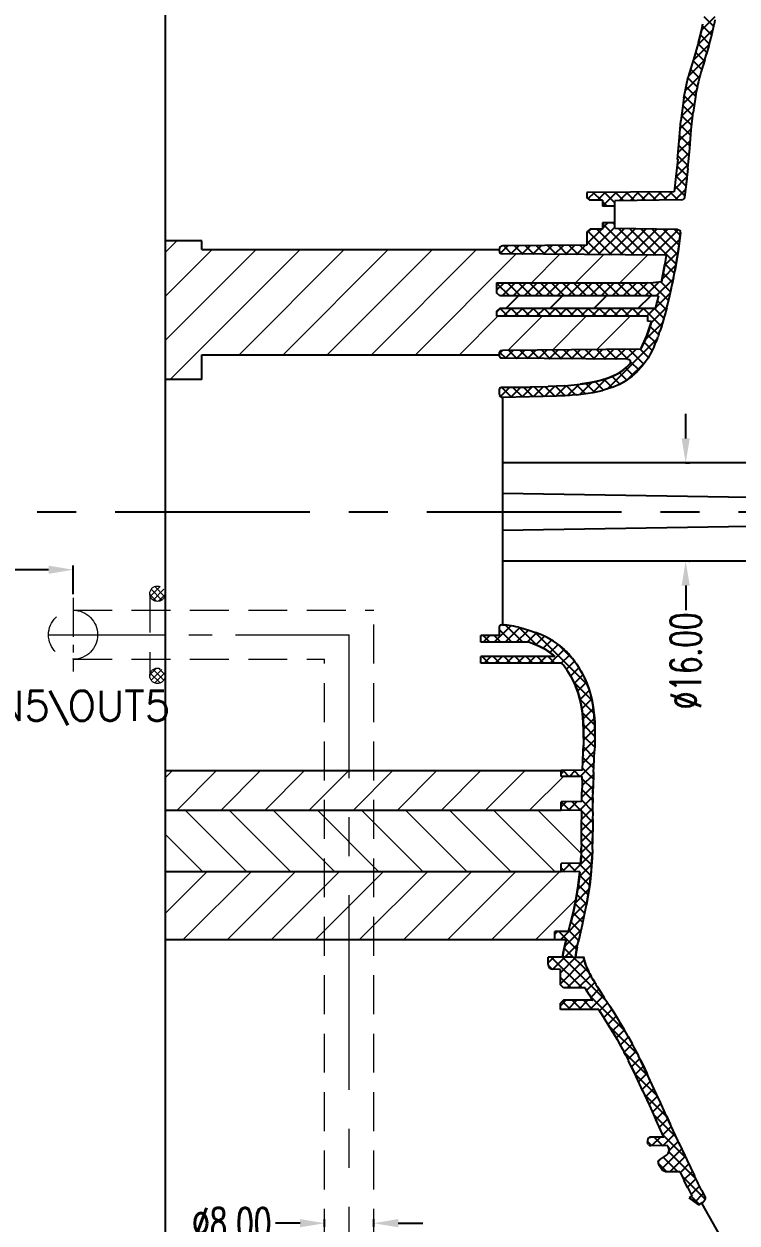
# Model space of a CAD drawing. Header units: inches. Extents: x 160917 to 162189, y -51061 to -50161.
# Drawn here: x 161143 to 161259.2, y -50528.1 to -50332.7 of the extents above; entities that cross this region are included whole.
import ezdxf
from ezdxf.enums import TextEntityAlignment as Align

# ---------------------------------------------------------------- set-up
doc = ezdxf.new("R2010")
doc.units = ezdxf.units.IN
doc.header["$LTSCALE"] = 2
doc.header["$MEASUREMENT"] = 0
doc.header["$PDMODE"] = 3
doc.header["$PDSIZE"] = 0.3125
doc.linetypes.add('CENTER', pattern=[50.8, 31.75, -6.35, 6.35, -6.35])
doc.linetypes.add('HIDDEN', pattern=[9.525, 6.35, -3.175])
doc.layers.get('0').update_dxf_attribs({"linetype": 'CONTINUOUS'})
doc.layers.get('Defpoints').update_dxf_attribs({"linetype": 'CONTINUOUS'})
for name, color, linetype in [('CAV-COR', 1, 'CONTINUOUS'), ('COOL', 122, 'CONTINUOUS'), ('Ru', 8, 'CONTINUOUS')]:
    doc.layers.add(name, color=color, linetype=linetype)
for name, color, linetype, lineweight in [('dim', 3, 'CONTINUOUS', 15), ('WR', 122, 'HIDDEN', 18), ('截面', 191, 'CONTINUOUS', 15)]:
    doc.layers.add(name, color=color, linetype=linetype, lineweight=lineweight)
doc.styles.get("Standard").update_dxf_attribs({"font": 'txt.shx', "width": 0.67})
doc.dimstyles.new('2.00', dxfattribs={"dimtxt": 5, "dimasz": 4, "dimexe": 0.666, "dimexo": 0.626, "dimgap": 1, "dimtad": 0, "dimzin": 0, "dimdsep": 46, "dimtxsty": 'Standard', "dimcen": 0.09, "dimclrd": 3, "dimclre": 3, "dimclrt": 7, "dimazin": 0, "dimtfac": 1, "dimtofl": 0, "dimtmove": 0, "dimatfit": 0, "dimfxl": 0, "dimtolj": 1, "dimtzin": 0, "dimarcsym": 0})

# ---------------------------------------------------------------- blocks, each defined once
blk = doc.blocks.new('*D35628')
at = {"layer": 'Defpoints', "color": 0}
for p in [(161250.15, -50404.21), (161250.82, -50404.21), (161250.82, -50420.21)]:
    blk.add_point(p, dxfattribs=at)
at = {"layer": 'dim', "color": 3, "linetype": 'ByBlock', "lineweight": -2}
for p, q in [((161250.82, -50400.21), (161250.82, -50396.21)), ((161250.78, -50404.21), (161251.48, -50404.21)), ((161251.44, -50420.21), (161251.48, -50420.21)), ((161250.82, -50424.21), (161250.82, -50428.21))]:
    blk.add_line(p, q, dxfattribs=at)
at = {"layer": 'dim', "color": 3, "linetype": 'ByBlock'}
for points in [[(161250.15, -50400.21), (161251.48, -50400.21), (161250.82, -50404.21)], [(161251.48, -50424.21), (161250.15, -50424.21), (161250.82, -50420.21)]]:
    blk.add_solid(points, dxfattribs=at)
at = {"layer": 'dim', "color": 7, "linetype": 'ByBlock', "insert": (161250.82, -50436.47), "char_height": 5, "attachment_point": 5, "rotation": 90}
blk.add_mtext('%%c16.00', dxfattribs=at)
blk = doc.blocks.new('*D37228')
at = {"layer": 'Defpoints', "color": 0}
for p in [(161110.96, -50421.62), (161110.96, -50424.21), (161150.96, -50426.21)]:
    blk.add_point(p, dxfattribs=at)
at = {"layer": 'dim', "color": 3, "linetype": 'ByBlock', "lineweight": -2}
for p, q in [((161110.96, -50423.58), (161110.96, -50420.95)), ((161150.96, -50425.59), (161150.96, -50420.95)), ((161114.96, -50421.62), (161124.1, -50421.62)), ((161146.96, -50421.62), (161137.82, -50421.62))]:
    blk.add_line(p, q, dxfattribs=at)
at = {"layer": 'dim', "color": 3, "linetype": 'ByBlock'}
for points in [[(161114.96, -50420.95), (161114.96, -50422.29), (161110.96, -50421.62)], [(161146.96, -50422.29), (161146.96, -50420.95), (161150.96, -50421.62)]]:
    blk.add_solid(points, dxfattribs=at)
at = {"layer": 'dim', "color": 7, "linetype": 'ByBlock', "insert": (161130.96, -50421.62), "char_height": 5, "attachment_point": 5}
blk.add_mtext('\\A1;40.00', dxfattribs=at)
blk = doc.blocks.new('*D37230')
at = {"layer": 'Defpoints', "color": 0}
for p in [(161191.96, -50528.13), (161191.96, -50529.34), (161199.96, -50529.34)]:
    blk.add_point(p, dxfattribs=at)
at = {"layer": 'dim', "color": 3, "linetype": 'ByBlock', "lineweight": -2}
for p, q in [((161187.96, -50528.13), (161183.96, -50528.13)), ((161191.96, -50528.72), (161191.96, -50527.46)), ((161199.96, -50528.72), (161199.96, -50527.46)), ((161203.96, -50528.13), (161207.96, -50528.13))]:
    blk.add_line(p, q, dxfattribs=at)
at = {"layer": 'dim', "color": 3, "linetype": 'ByBlock'}
for points in [[(161187.96, -50528.8), (161187.96, -50527.46), (161191.96, -50528.13)], [(161203.96, -50527.46), (161203.96, -50528.8), (161199.96, -50528.13)]]:
    blk.add_solid(points, dxfattribs=at)
at = {"layer": 'dim', "color": 7, "linetype": 'ByBlock', "insert": (161176.82, -50528.13), "char_height": 5, "attachment_point": 5}
blk.add_mtext('%%c8.00', dxfattribs=at)
blk = doc.blocks.new('*X36938')
at = {"color": 0}
for p, q in [((-7.86, -0.44), (-6.25, 1.17)), ((-6.25, -1.17), (-7.86, 0.44)), ((-5.66, -0.71), (-7.4, 1.03)), ((-7.4, -1.03), (-5.66, 0.71)), ((-5.45, 0.15), (-6.54, 1.24)), ((5.45, 0.15), (6.54, 1.24)), ((5.66, -0.71), (7.4, 1.03)), ((7.4, -1.03), (5.66, 0.71)), ((7.86, -0.44), (6.25, 1.17)), ((6.25, -1.17), (7.86, 0.44)), ((-6.54, -1.24), (-5.45, -0.15)), ((6.54, -1.24), (5.45, -0.15))]:
    blk.add_line(p, q, dxfattribs=at)

msp = doc.modelspace()

# ---------------------------------------------------------------- linework, layer by layer
at = {"linetype": 'Continuous'}
for p, q in [((161291.46, -50404.211), (161220.96, -50404.211)), ((161291.46, -50420.211), (161220.96, -50420.211))]:
    msp.add_line(p, q, dxfattribs=at)
at = {"linetype": 'CENTER', "ltscale": 0.5}
msp.add_line((161341.96, -50412.211), (160980.96, -50412.211), dxfattribs=at)
at = {"layer": 'CAV-COR'}
for p, q in [((161165.96, -50267.211), (161165.96, -50557.211)), ((161253.402, -50333.667), (161255.618, -50331.451)), ((161253.532, -50332.976), (161255.058, -50334.502)), ((161253.792, -50331.44), (161255.367, -50333.014)), ((161255.286, -50333.48), (161255.436, -50332.669)), ((161255.549, -50331.959), (161255.435, -50332.673)), ((161252.799, -50336.065), (161255.258, -50333.607)), ((161253.447, -50333.48), (161252.931, -50335.625)), ((161253.213, -50334.453), (161254.699, -50335.939)), ((161254.609, -50336.284), (161254.976, -50334.874)), ((161254.962, -50334.933), (161255.292, -50333.45)), ((161252.026, -50338.634), (161254.691, -50335.969)), ((161252.931, -50335.625), (161252.253, -50337.892)), ((161252.852, -50335.888), (161254.301, -50337.337)), ((161254.249, -50337.512), (161254.632, -50336.203)), ((161252.253, -50337.892), (161251.224, -50341.267)), ((161251.239, -50341.218), (161253.93, -50338.527)), ((161252.022, -50338.65), (161253.443, -50340.07)), ((161252.439, -50337.27), (161253.873, -50338.705)), ((161253.936, -50338.509), (161253.603, -50339.548)), ((161253.908, -50338.597), (161254.277, -50337.42)), ((161251.602, -50340.026), (161253.046, -50341.47)), ((161253.356, -50340.351), (161253.108, -50341.226)), ((161253.627, -50339.472), (161253.339, -50340.409)), ((161250.514, -50344.703), (161251.224, -50341.267)), ((161250.765, -50343.488), (161253.14, -50341.112)), ((161250.886, -50342.902), (161252.409, -50344.425)), ((161251.194, -50341.414), (161252.701, -50342.921)), ((161252.717, -50342.845), (161252.542, -50343.69)), ((161252.909, -50342.013), (161252.713, -50342.863)), ((161253.119, -50341.186), (161252.902, -50342.04)), ((161250.514, -50344.703), (161250.039, -50348.456)), ((161250.393, -50345.655), (161252.59, -50343.459)), ((161250.579, -50344.391), (161252.179, -50345.991)), ((161252.392, -50344.518), (161252.021, -50347.083)), ((161252.544, -50343.68), (161252.392, -50344.518)), ((161250.133, -50347.712), (161252.233, -50345.611)), ((161250.355, -50345.963), (161251.97, -50347.578)), ((161249.759, -50351.716), (161250.039, -50348.456)), ((161249.931, -50349.71), (161251.959, -50347.682)), ((161250.153, -50347.557), (161251.798, -50349.202)), ((161251.725, -50349.902), (161252.026, -50347.045)), ((161249.762, -50351.675), (161251.747, -50349.69)), ((161249.835, -50350.831), (161251.515, -50352.511)), ((161249.977, -50349.177), (161251.649, -50350.85)), ((161251.48, -50352.945), (161251.731, -50349.839)), ((161249.508, -50354.729), (161249.761, -50351.693)), ((161249.6, -50353.633), (161251.585, -50351.648)), ((161249.695, -50352.487), (161251.367, -50354.159)), ((161249.511, -50354.704), (161249.222, -50357.521)), ((161249.418, -50355.611), (161251.417, -50353.612)), ((161249.557, -50354.145), (161251.214, -50355.803)), ((161251.177, -50356.203), (161251.485, -50352.888)), ((161249.211, -50357.614), (161251.234, -50355.591)), ((161249.4, -50355.784), (161251.045, -50357.429)), ((161251.177, -50356.203), (161250.91, -50358.646)), ((161249.222, -50357.521), (161248.937, -50360.002)), ((161248.979, -50359.642), (161251.027, -50357.594)), ((161249.233, -50357.413), (161250.864, -50359.045)), ((161250.995, -50357.89), (161250.649, -50360.896)), ((161248.937, -50360.002), (161234.729, -50360.114)), ((161234.729, -50360.114), (161234.729, -50360.929)), ((161234.934, -50361.115), (161235.944, -50360.104)), ((161235.761, -50360.106), (161237.038, -50361.382)), ((161236.462, -50361.382), (161237.755, -50360.09)), ((161237.262, -50362.379), (161239.565, -50360.076)), ((161237.543, -50360.092), (161239.251, -50361.8)), ((161239.325, -50360.078), (161240.698, -50361.45)), ((161239.975, -50361.462), (161241.375, -50360.062)), ((161241.107, -50360.064), (161242.466, -50361.422)), ((161241.8, -50361.433), (161243.186, -50360.047)), ((161242.889, -50360.05), (161244.234, -50361.395)), ((161243.625, -50361.404), (161244.996, -50360.033)), ((161244.671, -50360.036), (161246.002, -50361.367)), ((161245.45, -50361.376), (161246.806, -50360.019)), ((161246.453, -50360.022), (161247.77, -50361.339)), ((161247.274, -50361.347), (161248.616, -50360.005)), ((161248.235, -50360.008), (161249.539, -50361.311)), ((161249.05, -50359.027), (161250.678, -50360.654)), ((161249.099, -50361.318), (161250.798, -50359.619)), ((161234.729, -50360.87), (161235.242, -50361.382)), ((161235.231, -50361.382), (161234.729, -50360.929)), ((161237.241, -50361.382), (161235.231, -50361.382)), ((161237.241, -50361.382), (161237.241, -50362.379)), ((161237.241, -50361.586), (161238.034, -50362.379)), ((161239.251, -50362.379), (161237.241, -50362.379)), ((161239.058, -50362.379), (161239.251, -50362.186)), ((161250.157, -50361.301), (161239.251, -50361.473)), ((161239.251, -50366.003), (161239.251, -50361.473)), ((161250.157, -50361.301), (161250.335, -50361.269)), ((161250.489, -50361.183), (161250.335, -50361.269)), ((161250.598, -50361.054), (161250.489, -50361.183)), ((161250.649, -50360.896), (161250.598, -50361.054)), ((161234.729, -50366.708), (161235.343, -50366.094)), ((161234.729, -50368.504), (161237.139, -50366.094)), ((161235.231, -50366.094), (161234.729, -50366.547)), ((161234.788, -50370.241), (161239.251, -50365.778)), ((161234.881, -50366.41), (161238.743, -50370.272)), ((161237.241, -50366.094), (161235.231, -50366.094)), ((161236.361, -50366.094), (161240.553, -50370.286)), ((161236.57, -50370.255), (161240.797, -50366.028)), ((161237.241, -50365.992), (161238.136, -50365.097)), ((161237.241, -50365.097), (161237.241, -50366.094)), ((161239.251, -50365.097), (161237.241, -50365.097)), ((161237.241, -50365.178), (161242.363, -50370.3)), ((161238.352, -50370.269), (161242.566, -50366.056)), ((161238.956, -50365.097), (161239.251, -50365.392)), ((161249.487, -50366.164), (161239.251, -50366.003)), ((161239.872, -50366.013), (161244.174, -50370.315)), ((161240.134, -50370.283), (161244.334, -50366.083)), ((161241.697, -50366.042), (161245.984, -50370.329)), ((161241.916, -50370.297), (161246.102, -50366.111)), ((161243.522, -50366.071), (161249.246, -50371.795)), ((161243.698, -50370.311), (161247.87, -50366.139)), ((161245.346, -50366.099), (161249.495, -50370.248)), ((161245.48, -50370.325), (161249.615, -50366.191)), ((161247.171, -50366.128), (161249.723, -50368.68)), ((161248.996, -50366.157), (161249.926, -50367.087)), ((161249.487, -50366.164), (161249.69, -50366.206)), ((161249.856, -50366.317), (161249.69, -50366.206)), ((161249.959, -50366.48), (161249.856, -50366.318)), ((161249.976, -50366.55), (161249.959, -50366.48)), ((161234.729, -50366.547), (161234.729, -50368.736)), ((161234.729, -50368.054), (161236.932, -50370.258)), ((161247.262, -50370.339), (161249.84, -50367.761)), ((161249.979, -50366.667), (161249.571, -50369.766)), ((161249.979, -50366.667), (161249.976, -50366.55)), ((161220.495, -50369.125), (161220.458, -50369.297)), ((161220.458, -50369.679), (161220.458, -50369.297)), ((161220.603, -50368.978), (161220.495, -50369.125)), ((161220.64, -50370.02), (161221.823, -50368.837)), ((161234.729, -50368.736), (161220.956, -50368.844)), ((161247.661, -50370.342), (161220.956, -50370.132)), ((161221.149, -50368.843), (161222.45, -50370.144)), ((161222.314, -50370.143), (161223.634, -50368.823)), ((161222.931, -50368.829), (161224.26, -50370.158)), ((161224.096, -50370.157), (161225.444, -50368.809)), ((161224.713, -50368.814), (161226.071, -50370.172)), ((161225.878, -50370.171), (161227.254, -50368.795)), ((161226.495, -50368.8), (161227.881, -50370.186)), ((161227.66, -50370.185), (161229.065, -50368.78)), ((161228.277, -50368.786), (161229.691, -50370.201)), ((161229.442, -50370.199), (161230.875, -50368.766)), ((161230.059, -50368.772), (161231.502, -50370.215)), ((161231.224, -50370.213), (161232.685, -50368.752)), ((161231.841, -50368.758), (161233.312, -50370.229)), ((161233.006, -50370.227), (161234.495, -50368.738)), ((161233.623, -50368.744), (161235.122, -50370.243)), ((161247.661, -50370.342), (161247.308, -50372.474)), ((161247.384, -50372.013), (161249.554, -50369.844)), ((161249.571, -50369.766), (161249.048, -50372.962)), ((161246.964, -50374.23), (161249.215, -50371.979)), ((161247.425, -50371.77), (161248.98, -50373.324)), ((161246.032, -50376.957), (161248.816, -50374.174)), ((161247.308, -50372.474), (161246.87, -50374.706)), ((161247.148, -50373.289), (161248.682, -50374.823)), ((161248.648, -50374.992), (161248.863, -50373.941)), ((161248.847, -50374.022), (161249.048, -50372.962)), ((161220.005, -50376.043), (161221.221, -50374.828)), ((161220.005, -50374.828), (161220.005, -50376.504)), ((161220.005, -50374.828), (161244.578, -50374.828)), ((161220.005, -50374.883), (161222.079, -50376.957)), ((161220.888, -50376.957), (161223.017, -50374.828)), ((161221.746, -50374.828), (161223.875, -50376.957)), ((161222.684, -50376.957), (161224.813, -50374.828)), ((161223.542, -50374.828), (161225.672, -50376.957)), ((161224.48, -50376.957), (161226.609, -50374.828)), ((161225.338, -50374.828), (161227.468, -50376.957)), ((161226.276, -50376.957), (161228.405, -50374.828)), ((161227.134, -50374.828), (161229.264, -50376.957)), ((161228.072, -50376.957), (161230.201, -50374.828)), ((161228.93, -50374.828), (161231.06, -50376.957)), ((161229.868, -50376.957), (161231.997, -50374.828)), ((161230.726, -50374.828), (161232.856, -50376.957)), ((161231.664, -50376.957), (161233.793, -50374.828)), ((161232.523, -50374.828), (161234.652, -50376.957)), ((161233.46, -50376.957), (161235.589, -50374.828)), ((161234.319, -50374.828), (161236.448, -50376.957)), ((161235.256, -50376.957), (161237.385, -50374.828)), ((161236.115, -50374.828), (161238.244, -50376.957)), ((161237.052, -50376.957), (161239.181, -50374.828)), ((161237.911, -50374.828), (161240.04, -50376.957)), ((161238.848, -50376.957), (161240.977, -50374.828)), ((161239.707, -50374.828), (161241.836, -50376.957)), ((161240.644, -50376.957), (161242.773, -50374.828)), ((161241.503, -50374.828), (161243.632, -50376.957)), ((161242.44, -50376.957), (161244.569, -50374.828)), ((161243.299, -50374.828), (161245.428, -50376.957)), ((161244.236, -50376.957), (161246.45, -50374.743)), ((161244.578, -50374.824), (161245.502, -50374.828)), ((161245.095, -50374.828), (161248.016, -50377.749)), ((161246.87, -50374.706), (161245.502, -50374.828)), ((161246.777, -50374.714), (161248.359, -50376.296)), ((161246.901, -50374.532), (161246.87, -50374.706)), ((161248.272, -50376.677), (161248.501, -50375.668)), ((161248.455, -50375.875), (161248.679, -50374.842)), ((161220.508, -50376.957), (161220.005, -50376.504)), ((161246.361, -50376.957), (161220.508, -50376.957)), ((161221.478, -50379.041), (161223.562, -50376.957)), ((161228.662, -50379.041), (161230.746, -50376.957)), ((161235.847, -50379.041), (161237.931, -50376.957)), ((161243.031, -50379.041), (161245.115, -50376.957)), ((161246.101, -50378.02), (161245.838, -50379.041)), ((161245.871, -50378.915), (161248.321, -50376.465)), ((161246.361, -50376.957), (161246.101, -50378.02)), ((161246.177, -50377.707), (161247.656, -50379.185)), ((161247.785, -50378.684), (161248.009, -50377.781)), ((161247.937, -50378.075), (161248.166, -50377.129)), ((161248.099, -50377.408), (161248.33, -50376.427)), ((161220.005, -50379.636), (161220.6, -50379.041)), ((161220.508, -50379.041), (161220.005, -50379.494)), ((161220.005, -50379.494), (161220.005, -50380.3)), ((161245.838, -50379.041), (161220.508, -50379.041)), ((161220.571, -50379.041), (161221.83, -50380.3)), ((161221.137, -50380.3), (161222.396, -50379.041)), ((161222.367, -50379.041), (161223.626, -50380.3)), ((161222.933, -50380.3), (161224.192, -50379.041)), ((161224.163, -50379.041), (161225.422, -50380.3)), ((161224.729, -50380.3), (161225.988, -50379.041)), ((161225.959, -50379.041), (161227.219, -50380.3)), ((161226.525, -50380.3), (161227.784, -50379.041)), ((161227.755, -50379.041), (161229.015, -50380.3)), ((161228.321, -50380.3), (161229.58, -50379.041)), ((161229.552, -50379.041), (161230.811, -50380.3)), ((161230.117, -50380.3), (161231.376, -50379.041)), ((161231.348, -50379.041), (161232.607, -50380.3)), ((161231.913, -50380.3), (161233.172, -50379.041)), ((161233.144, -50379.041), (161234.403, -50380.3)), ((161233.709, -50380.3), (161234.968, -50379.041)), ((161234.94, -50379.041), (161236.199, -50380.3)), ((161235.505, -50380.3), (161236.764, -50379.041)), ((161236.736, -50379.041), (161237.995, -50380.3)), ((161237.301, -50380.3), (161238.56, -50379.041)), ((161238.532, -50379.041), (161239.791, -50380.3)), ((161239.097, -50380.3), (161240.356, -50379.041)), ((161240.328, -50379.041), (161241.587, -50380.3)), ((161240.893, -50380.3), (161242.152, -50379.041)), ((161242.124, -50379.041), (161243.383, -50380.3)), ((161242.689, -50380.3), (161243.948, -50379.041)), ((161243.92, -50379.041), (161246.864, -50381.985)), ((161244.485, -50380.3), (161245.744, -50379.041)), ((161245.156, -50381.426), (161247.746, -50378.836)), ((161245.716, -50379.041), (161247.273, -50380.598)), ((161247.505, -50379.757), (161247.332, -50380.389)), ((161247.641, -50379.244), (161247.454, -50379.945)), ((161247.718, -50378.946), (161247.583, -50379.465)), ((161247.641, -50379.244), (161247.86, -50378.386)), ((161220.005, -50380.271), (161220.034, -50380.3)), ((161244.578, -50380.3), (161220.005, -50380.3)), ((161244.177, -50384.201), (161247.068, -50381.309)), ((161244.578, -50380.3), (161244.578, -50381.088)), ((161245.246, -50381.148), (161244.578, -50381.088)), ((161245.246, -50381.148), (161244.737, -50382.722)), ((161244.998, -50381.915), (161246.415, -50383.332)), ((161246.92, -50381.806), (161246.803, -50382.18)), ((161247.027, -50381.451), (161246.901, -50381.868)), ((161247.138, -50381.072), (161247.002, -50381.536)), ((161247.254, -50380.666), (161247.106, -50381.181)), ((161247.376, -50380.23), (161247.216, -50380.8)), ((161238.004, -50392.17), (161246.171, -50384.003)), ((161244.537, -50383.251), (161245.924, -50384.637)), ((161246.216, -50383.885), (161245.96, -50384.551)), ((161246.216, -50383.885), (161246.298, -50383.662)), ((161246.378, -50383.438), (161246.298, -50383.662)), ((161246.455, -50383.217), (161246.378, -50383.438)), ((161246.456, -50383.212), (161246.626, -50382.716)), ((161246.718, -50382.439), (161246.617, -50382.742)), ((161246.817, -50382.136), (161246.708, -50382.471)), ((161220.458, -50386.368), (161220.959, -50385.866)), ((161243.472, -50385.689), (161220.956, -50385.866)), ((161221.463, -50387.158), (161222.769, -50385.852)), ((161222, -50385.858), (161223.315, -50387.173)), ((161223.245, -50387.172), (161224.579, -50385.838)), ((161223.782, -50385.844), (161225.125, -50387.187)), ((161225.027, -50387.186), (161226.39, -50385.824)), ((161225.564, -50385.83), (161226.935, -50387.201)), ((161226.809, -50387.2), (161228.2, -50385.809)), ((161227.346, -50385.816), (161228.746, -50387.216)), ((161228.591, -50387.214), (161230.01, -50385.795)), ((161229.128, -50385.802), (161230.556, -50387.23)), ((161230.373, -50387.228), (161231.82, -50385.781)), ((161230.91, -50385.788), (161232.366, -50387.244)), ((161232.155, -50387.242), (161233.631, -50385.767)), ((161232.692, -50385.774), (161234.177, -50387.258)), ((161233.937, -50387.256), (161235.441, -50385.752)), ((161234.474, -50385.76), (161235.987, -50387.273)), ((161235.719, -50387.27), (161237.251, -50385.738)), ((161236.256, -50385.746), (161237.797, -50387.287)), ((161237.501, -50387.284), (161239.062, -50385.724)), ((161238.038, -50385.732), (161239.607, -50387.301)), ((161239.283, -50387.299), (161240.872, -50385.71)), ((161239.82, -50385.718), (161241.433, -50387.331)), ((161241.065, -50387.313), (161242.682, -50385.696)), ((161241.603, -50385.704), (161243.987, -50388.088)), ((161243.385, -50385.69), (161244.729, -50387.035)), ((161243.519, -50385.602), (161243.472, -50385.689)), ((161243.566, -50385.514), (161243.519, -50385.602)), ((161244.023, -50384.532), (161245.368, -50385.878)), ((161245.681, -50385.214), (161245.96, -50384.551)), ((161220.458, -50386.701), (161220.458, -50386.319)), ((161220.495, -50386.874), (161220.458, -50386.701)), ((161220.495, -50386.149), (161221.505, -50387.159)), ((161241.345, -50387.315), (161220.956, -50387.154)), ((161241.348, -50390.622), (161244.319, -50387.65)), ((161241.842, -50387.74), (161241.799, -50387.582)), ((161241.839, -50387.737), (161243.153, -50389.05)), ((161239.549, -50389.774), (161238.295, -50390.337)), ((161240.68, -50389.02), (161239.549, -50389.774)), ((161239.99, -50389.48), (161241.224, -50390.714)), ((161241.72, -50388.065), (161240.68, -50389.02)), ((161241.017, -50388.71), (161242.238, -50389.932)), ((161224.15, -50393.452), (161225.816, -50391.786)), ((161225.483, -50391.793), (161228.379, -50391.725)), ((161225.483, -50391.793), (161225.483, -50391.911)), ((161225.99, -50393.407), (161227.655, -50391.742)), ((161226.124, -50391.778), (161227.714, -50393.368)), ((161227.828, -50393.365), (161229.511, -50391.682)), ((161227.879, -50391.737), (161229.467, -50393.325)), ((161231.106, -50391.621), (161228.381, -50391.725)), ((161229.616, -50391.678), (161231.186, -50393.248)), ((161229.67, -50393.319), (161231.396, -50391.593)), ((161231.106, -50391.621), (161233.629, -50391.379)), ((161231.333, -50391.599), (161232.844, -50393.11)), ((161231.563, -50393.223), (161233.383, -50391.402)), ((161232.972, -50391.442), (161234.441, -50392.91)), ((161233.554, -50393.028), (161235.501, -50391.081)), ((161235.377, -50391.108), (161233.629, -50391.379)), ((161234.561, -50391.235), (161235.98, -50392.654)), ((161236.913, -50390.77), (161235.377, -50391.108)), ((161235.663, -50392.715), (161237.925, -50390.453)), ((161236.076, -50390.954), (161237.446, -50392.324)), ((161238.295, -50390.337), (161236.913, -50390.77)), ((161237.503, -50390.585), (161238.818, -50391.9)), ((161239.004, -50391.837), (161238.068, -50392.152)), ((161238.817, -50390.103), (161240.087, -50391.372)), ((161240.034, -50391.402), (161238.99, -50391.842)), ((161241.088, -50390.814), (161240.023, -50391.407)), ((161242.069, -50390.089), (161241.082, -50390.818)), ((161220.458, -50393.074), (161220.458, -50392.183)), ((161220.458, -50393.074), (161220.497, -50393.251)), ((161220.605, -50393.395), (161220.496, -50393.248)), ((161220.767, -50393.493), (161220.608, -50393.397)), ((161220.61, -50393.399), (161222.098, -50391.911)), ((161225.483, -50391.911), (161220.759, -50391.911)), ((161220.96, -50393.528), (161220.767, -50393.493)), ((161220.776, -50393.496), (161220.973, -50393.528)), ((161220.869, -50391.911), (161222.449, -50393.491)), ((161229.78, -50393.316), (161220.96, -50393.528)), ((161220.96, -50393.528), (161220.96, -50430.591)), ((161222.311, -50393.495), (161223.894, -50391.911)), ((161222.665, -50391.911), (161224.204, -50393.45)), ((161224.461, -50391.911), (161225.958, -50393.408)), ((161233.021, -50393.091), (161233.377, -50393.05)), ((161238.077, -50392.15), (161237.242, -50392.38)), ((161219.596, -50433.448), (161222.299, -50430.745)), ((161220.458, -50432.363), (161220.458, -50430.892)), ((161220.489, -50430.759), (161220.635, -50430.613)), ((161220.885, -50430.587), (161220.77, -50430.582)), ((161221, -50430.593), (161220.865, -50430.586)), ((161220.96, -50429.069), (161220.931, -50429.068)), ((161220.96, -50430.591), (161221, -50430.593)), ((161221, -50430.593), (161221.352, -50430.619)), ((161221.712, -50430.658), (161221.356, -50430.619)), ((161221.473, -50430.632), (161224.289, -50433.448)), ((161222.065, -50430.708), (161221.704, -50430.657)), ((161222.416, -50430.764), (161222.053, -50430.706)), ((161222.773, -50430.829), (161222.402, -50430.762)), ((161223.147, -50430.905), (161222.759, -50430.826)), ((161223.549, -50430.994), (161223.135, -50430.902)), ((161220.458, -50432.343), (161217.443, -50432.343)), ((161217.443, -50433.448), (161217.443, -50432.343)), ((161217.796, -50432.343), (161218.901, -50433.448)), ((161217.8, -50433.448), (161218.905, -50432.343)), ((161219.592, -50432.343), (161220.697, -50433.448)), ((161220.458, -50431.413), (161222.493, -50433.448)), ((161221.392, -50433.448), (161223.787, -50431.053)), ((161223.188, -50433.448), (161225.192, -50431.445)), ((161223.542, -50430.992), (161223.989, -50431.103)), ((161223.658, -50431.021), (161226.564, -50433.927)), ((161224.984, -50433.448), (161226.52, -50431.912)), ((161226.235, -50431.802), (161234.815, -50440.382)), ((161227.304, -50432.226), (161226.311, -50431.828)), ((161226.378, -50433.85), (161227.78, -50432.448)), ((161228.256, -50432.671), (161227.296, -50432.222)), ((161229.252, -50433.257), (161228.238, -50432.662)), ((161225.336, -50433.448), (161217.443, -50433.448)), ((161225.336, -50433.448), (161226.064, -50433.72)), ((161227.599, -50434.425), (161228.947, -50433.078)), ((161228.218, -50434.791), (161228.596, -50435.048)), ((161228.698, -50435.123), (161230.011, -50433.81)), ((161228.751, -50436.865), (161231.002, -50434.615)), ((161229.239, -50433.248), (161230.287, -50434.011)), ((161230.112, -50433.883), (161232.55, -50436.321)), ((161230.891, -50434.514), (161230.605, -50434.27)), ((161231.144, -50434.742), (161230.891, -50434.514)), ((161231.368, -50434.956), (161231.144, -50434.742)), ((161229.505, -50435.76), (161217.443, -50435.76)), ((161217.443, -50436.865), (161217.443, -50435.76)), ((161217.621, -50435.76), (161218.726, -50436.865)), ((161217.975, -50436.865), (161219.081, -50435.76)), ((161219.417, -50435.76), (161220.522, -50436.865)), ((161219.771, -50436.865), (161220.877, -50435.76)), ((161221.213, -50435.76), (161222.318, -50436.865)), ((161221.567, -50436.865), (161222.673, -50435.76)), ((161223.009, -50435.76), (161224.114, -50436.865)), ((161223.363, -50436.865), (161224.469, -50435.76)), ((161224.805, -50435.76), (161225.91, -50436.865)), ((161225.159, -50436.865), (161226.265, -50435.76)), ((161226.601, -50435.76), (161227.706, -50436.865)), ((161226.955, -50436.865), (161228.061, -50435.76)), ((161228.397, -50435.76), (161229.502, -50436.865)), ((161229.022, -50435.365), (161228.736, -50435.149)), ((161229.276, -50435.568), (161229.022, -50435.365)), ((161229.227, -50435.528), (161229.505, -50435.76)), ((161230.547, -50436.865), (161231.897, -50435.516)), ((161231.365, -50437.844), (161232.694, -50436.514)), ((161231.911, -50435.531), (161231.745, -50435.346)), ((161232.224, -50435.901), (161232.07, -50435.715)), ((161232.374, -50436.09), (161232.224, -50435.901)), ((161230.616, -50436.865), (161217.443, -50436.865)), ((161230.616, -50436.865), (161230.75, -50437.026)), ((161230.875, -50437.184), (161230.749, -50437.026)), ((161231.518, -50438.057), (161230.875, -50437.184)), ((161232.067, -50438.938), (161233.421, -50437.584)), ((161232.68, -50440.121), (161234.072, -50438.729)), ((161232.622, -50439.985), (161235.55, -50442.913)), ((161233.197, -50441.4), (161234.643, -50439.954)), ((161233.608, -50442.786), (161235.122, -50441.271)), ((161233.904, -50444.285), (161235.505, -50442.685)), ((161233.603, -50442.762), (161235.879, -50445.038)), ((161234.084, -50445.901), (161235.777, -50444.208)), ((161233.982, -50444.937), (161236.012, -50446.967)), ((161234.169, -50447.612), (161235.949, -50445.832)), ((161234.148, -50446.899), (161236.029, -50448.78)), ((161234.176, -50449.402), (161236.026, -50447.552)), ((161236.028, -50448.913), (161236.032, -50448.349)), ((161234.12, -50451.254), (161236.019, -50449.354)), ((161234.121, -50451.234), (161234.157, -50450.214)), ((161234.147, -50450.49), (161235.909, -50452.252)), ((161234.181, -50449.094), (161234.154, -50450.299)), ((161234.181, -50448.728), (161235.983, -50450.53)), ((161235.992, -50450.291), (161235.958, -50451.147)), ((161236.006, -50449.872), (161235.988, -50450.406)), ((161236.018, -50449.417), (161236.002, -50450)), ((161236.028, -50448.913), (161236.015, -50449.549)), ((161233.992, -50454.285), (161234.12, -50451.244)), ((161234.04, -50453.13), (161235.955, -50451.215)), ((161234.079, -50452.219), (161235.829, -50453.968)), ((161235.836, -50453.809), (161235.96, -50451.084)), ((161233.992, -50454.285), (161230.508, -50454.315)), ((161230.508, -50454.866), (161231.063, -50454.31)), ((161230.508, -50455.294), (161230.508, -50454.315)), ((161230.785, -50454.313), (161231.778, -50455.305)), ((161231.863, -50455.306), (161232.875, -50454.294)), ((161232.566, -50454.297), (161233.59, -50455.321)), ((161233.644, -50455.322), (161235.869, -50453.096)), ((161234.005, -50453.941), (161235.763, -50455.698)), ((161235.8, -50454.667), (161235.844, -50453.627)), ((161233.954, -50455.324), (161230.508, -50455.294)), ((161233.914, -50456.847), (161235.788, -50454.973)), ((161233.938, -50455.867), (161233.954, -50455.324)), ((161233.944, -50455.675), (161235.717, -50457.449)), ((161235.754, -50455.987), (161235.721, -50457.27)), ((161235.771, -50455.449), (161235.741, -50456.431)), ((161235.805, -50454.546), (161235.77, -50455.484)), ((161233.875, -50459.411), (161233.895, -50457.822)), ((161233.883, -50458.674), (161235.731, -50456.826)), ((161233.903, -50457.43), (161235.69, -50459.218)), ((161235.694, -50458.91), (161235.715, -50457.55)), ((161235.707, -50458.006), (161235.728, -50456.965)), ((161233.875, -50459.411), (161230.508, -50459.44)), ((161230.508, -50460.254), (161231.328, -50459.433)), ((161230.508, -50460.822), (161230.508, -50459.44)), ((161230.525, -50459.44), (161231.919, -50460.834)), ((161231.725, -50460.833), (161233.14, -50459.418)), ((161232.305, -50459.425), (161233.73, -50460.85)), ((161233.506, -50460.848), (161235.697, -50458.656)), ((161233.877, -50459.201), (161235.675, -50460.999)), ((161235.673, -50461.177), (161235.694, -50458.91)), ((161235.695, -50458.793), (161235.686, -50459.598)), ((161233.865, -50460.851), (161230.508, -50460.822)), ((161233.829, -50463.77), (161233.865, -50460.851)), ((161233.845, -50462.304), (161235.68, -50460.469)), ((161233.864, -50460.983), (161235.651, -50462.77)), ((161235.674, -50461.084), (161235.654, -50462.475)), ((161233.809, -50466.479), (161233.831, -50463.576)), ((161233.814, -50465.927), (161235.636, -50464.106)), ((161233.826, -50464.12), (161235.657, -50462.289)), ((161233.84, -50462.755), (161235.633, -50464.549)), ((161235.656, -50462.327), (161235.621, -50466.271)), ((161233.78, -50467.758), (161235.624, -50465.914)), ((161233.823, -50464.534), (161235.62, -50466.331)), ((161235.616, -50466.662), (161235.633, -50465.336)), ((161235.629, -50465.301), (161235.633, -50465.335)), ((161235.633, -50465.336), (161235.629, -50465.346)), ((161235.633, -50465.335), (161235.633, -50465.336)), ((161235.633, -50465.336), (161235.633, -50465.336)), ((161232.487, -50470.847), (161235.591, -50467.743)), ((161233.797, -50467.205), (161233.765, -50468.269)), ((161233.771, -50468.074), (161235.493, -50469.796)), ((161233.785, -50467.671), (161233.799, -50467.075)), ((161233.812, -50466.194), (161233.797, -50467.205)), ((161233.81, -50466.318), (161235.581, -50468.089)), ((161235.606, -50467.197), (161235.602, -50467.37)), ((161235.605, -50467.237), (161235.622, -50466.194)), ((161233.702, -50469.463), (161230.508, -50469.49)), ((161230.508, -50470.83), (161230.508, -50469.49)), ((161230.706, -50470.832), (161232.061, -50469.477)), ((161231.585, -50469.481), (161232.955, -50470.851)), ((161233.366, -50469.466), (161235.35, -50471.45)), ((161233.498, -50471.632), (161235.505, -50469.625)), ((161233.765, -50468.269), (161233.702, -50469.463)), ((161230.508, -50470.199), (161231.143, -50470.835)), ((161233.588, -50470.857), (161230.508, -50470.83)), ((161233.214, -50473.712), (161235.336, -50471.59)), ((161233.588, -50470.857), (161233.404, -50472.439)), ((161233.523, -50471.418), (161235.159, -50473.055)), ((161232.831, -50475.891), (161235.076, -50473.646)), ((161233.404, -50472.439), (161233.143, -50474.191)), ((161233.319, -50473.011), (161234.929, -50474.621)), ((161232.315, -50478.203), (161234.727, -50475.791)), ((161233.143, -50474.191), (161232.818, -50475.961)), ((161233.074, -50474.562), (161234.662, -50476.15)), ((161232.461, -50477.605), (161232.102, -50479.076)), ((161232.818, -50475.961), (161232.461, -50477.605)), ((161232.473, -50477.553), (161234.04, -50479.12)), ((161232.793, -50476.077), (161234.363, -50477.647)), ((161233.971, -50479.424), (161234.33, -50477.815)), ((161234.273, -50478.082), (161234.649, -50476.248)), ((161230.388, -50481.926), (161234.283, -50478.031)), ((161231.707, -50480.577), (161232.176, -50478.788)), ((161232.121, -50478.997), (161233.695, -50480.571)), ((161234.002, -50479.291), (161233.38, -50481.884)), ((161231.707, -50480.577), (161229.503, -50480.596)), ((161229.503, -50481.015), (161229.925, -50480.593)), ((161229.503, -50481.918), (161229.503, -50480.596)), ((161229.503, -50481.767), (161229.655, -50481.919)), ((161230.123, -50480.591), (161233.047, -50483.515)), ((161231.089, -50483.021), (161233.744, -50480.366)), ((161231.748, -50480.421), (161233.351, -50482.023)), ((161233.484, -50481.443), (161233.29, -50482.279)), ((161229.168, -50486.738), (161233.204, -50482.702)), ((161231.351, -50481.934), (161229.503, -50481.918)), ((161231.03, -50483.294), (161235.179, -50487.443)), ((161231.351, -50481.934), (161231.221, -50482.455)), ((161232.418, -50484.773), (161228.397, -50484.773)), ((161228.397, -50485.939), (161228.397, -50484.773)), ((161228.397, -50485.713), (161229.337, -50484.773)), ((161228.917, -50484.773), (161233.922, -50489.779)), ((161230.407, -50487.295), (161232.929, -50484.773)), ((161230.407, -50489.091), (161234.29, -50485.209)), ((161230.713, -50484.773), (161238.008, -50492.069)), ((161232.861, -50484.773), (161234.243, -50484.773)), ((161234.488, -50485.925), (161234.169, -50484.773)), ((161228.424, -50486.077), (161229.063, -50486.716)), ((161230.407, -50486.764), (161229.187, -50486.742)), ((161230.407, -50489.276), (161230.407, -50486.764)), ((161231.516, -50489.779), (161234.75, -50486.545)), ((161234.908, -50486.919), (161234.488, -50485.925)), ((161235.042, -50487.193), (161235.168, -50487.437)), ((161235.168, -50487.437), (161235.432, -50487.924)), ((161230.407, -50488.059), (161232.126, -50489.779)), ((161230.91, -50489.779), (161230.407, -50489.276)), ((161233.312, -50489.779), (161235.338, -50487.752)), ((161234.675, -50490.212), (161235.995, -50488.891)), ((161235.687, -50488.371), (161235.937, -50488.796)), ((161236.188, -50489.214), (161236.597, -50489.876)), ((161234.414, -50489.779), (161230.91, -50489.779)), ((161234.769, -50490.367), (161234.414, -50489.779)), ((161234.73, -50490.304), (161235.108, -50490.915)), ((161235.069, -50490.853), (161235.433, -50491.431)), ((161235.182, -50493.296), (161237.377, -50491.101)), ((161235.193, -50491.049), (161240.949, -50496.805)), ((161235.363, -50491.319), (161236.678, -50490.005)), ((161235.433, -50491.431), (161235.661, -50491.789)), ((161236.964, -50490.457), (161236.597, -50489.876)), ((161237.566, -50491.392), (161237.257, -50490.916)), ((161237.553, -50491.373), (161238.506, -50492.832)), ((161230.91, -50491.789), (161230.407, -50492.291)), ((161230.407, -50492.683), (161231.302, -50491.789)), ((161230.407, -50493.296), (161230.407, -50492.291)), ((161236.64, -50493.296), (161230.407, -50493.296)), ((161230.727, -50491.971), (161232.052, -50493.296)), ((161235.661, -50491.789), (161230.91, -50491.789)), ((161231.59, -50493.296), (161233.098, -50491.789)), ((161232.34, -50491.789), (161233.848, -50493.296)), ((161233.386, -50493.296), (161234.894, -50491.789)), ((161234.136, -50491.789), (161235.644, -50493.296)), ((161235.543, -50491.582), (161235.521, -50491.598)), ((161235.606, -50491.756), (161235.661, -50491.789)), ((161236.944, -50493.762), (161236.64, -50493.296)), ((161236.774, -50493.501), (161238.086, -50492.188)), ((161237.475, -50494.596), (161238.792, -50493.278)), ((161238.453, -50492.75), (161238.845, -50493.361)), ((161238.78, -50493.258), (161239.206, -50493.939)), ((161237.27, -50494.27), (161236.907, -50493.706)), ((161237.633, -50494.85), (161237.212, -50494.178)), ((161238.471, -50496.208), (161237.548, -50494.713)), ((161238.161, -50495.705), (161239.481, -50494.385)), ((161239.142, -50493.835), (161239.995, -50495.218)), ((161240.419, -50495.917), (161239.979, -50495.192)), ((161238.904, -50496.922), (161238.291, -50495.916)), ((161238.335, -50495.987), (161243.054, -50500.707)), ((161238.842, -50496.821), (161240.165, -50495.498)), ((161239.511, -50497.947), (161240.84, -50496.619)), ((161240.846, -50496.628), (161240.4, -50495.885)), ((161241.234, -50497.294), (161240.797, -50496.545)), ((161241.571, -50497.889), (161241.169, -50497.182)), ((161240.161, -50499.094), (161241.497, -50497.758)), ((161240.788, -50500.263), (161242.134, -50498.917)), ((161241.865, -50498.42), (161241.509, -50497.778)), ((161242.132, -50498.913), (161241.817, -50498.332)), ((161242.386, -50499.394), (161242.101, -50498.855)), ((161242.636, -50499.877), (161242.368, -50499.36)), ((161240.76, -50500.208), (161244.712, -50504.16)), ((161241.033, -50500.732), (161240.794, -50500.27)), ((161241.017, -50500.701), (161241.502, -50501.664)), ((161241.395, -50501.452), (161242.748, -50500.099)), ((161241.988, -50502.655), (161243.346, -50501.297)), ((161242.882, -50500.363), (161242.626, -50499.857)), ((161242.877, -50500.352), (161243.126, -50500.85)), ((161243.511, -50501.683), (161243.109, -50500.869)), ((161243.525, -50501.66), (161243.126, -50500.85)), ((161241.502, -50501.664), (161241.497, -50501.671)), ((161241.888, -50502.464), (161241.497, -50501.671)), ((161241.889, -50502.449), (161241.502, -50501.664)), ((161241.883, -50502.437), (161242.738, -50504.224)), ((161242.738, -50504.224), (161241.888, -50502.464)), ((161242.569, -50503.87), (161243.931, -50502.508)), ((161243.449, -50501.505), (161244.146, -50502.956)), ((161244.385, -50503.491), (161243.511, -50501.683)), ((161243.942, -50502.53), (161244.525, -50503.761)), ((161242.518, -50503.763), (161246.255, -50507.5)), ((161243.858, -50506.627), (161242.738, -50504.224)), ((161243.144, -50505.091), (161244.509, -50503.726)), ((161243.714, -50506.317), (161245.08, -50504.951)), ((161245.361, -50505.554), (161244.385, -50503.491)), ((161245.361, -50505.554), (161244.386, -50503.465)), ((161243.749, -50506.391), (161244.881, -50508.861)), ((161244.089, -50507.129), (161247.743, -50510.784)), ((161244.281, -50507.546), (161245.649, -50506.178)), ((161246.492, -50508.017), (161245.361, -50505.554)), ((161244.519, -50508.067), (161245.975, -50511.282)), ((161244.844, -50508.779), (161246.214, -50507.409)), ((161245.404, -50510.015), (161246.776, -50508.644)), ((161245.59, -50510.426), (161249.271, -50514.108)), ((161245.962, -50511.253), (161247.335, -50509.88)), ((161246.525, -50512.487), (161247.895, -50511.116)), ((161247.664, -50510.609), (161248.292, -50511.983)), ((161247.269, -50514.108), (161245.95, -50511.225)), ((161245.975, -50511.282), (161246.063, -50511.477)), ((161247.089, -50513.718), (161248.46, -50512.348)), ((161244.644, -50514.442), (161244.606, -50514.63)), ((161244.606, -50514.63), (161244.606, -50514.977)), ((161244.606, -50514.831), (161245.256, -50515.481)), ((161244.754, -50514.278), (161244.644, -50514.441)), ((161247.269, -50514.108), (161244.941, -50514.129)), ((161245.326, -50515.481), (161246.694, -50514.113)), ((161245.693, -50514.122), (161247.068, -50515.496)), ((161247.092, -50513.725), (161250.855, -50517.488)), ((161247.107, -50515.497), (161249.026, -50513.577)), ((161248.123, -50516.276), (161249.594, -50514.806)), ((161249.695, -50515.025), (161250.654, -50517.068)), ((161244.754, -50515.328), (161244.922, -50515.439)), ((161244.922, -50515.439), (161245.12, -50515.479)), ((161247.912, -50515.504), (161245.12, -50515.479)), ((161246.921, -50519.275), (161250.165, -50516.03)), ((161248.038, -50515.778), (161247.912, -50515.504)), ((161248.092, -50516.472), (161248.001, -50516.691)), ((161248.038, -50515.778), (161248.111, -50516.003)), ((161248.077, -50516.506), (161252.517, -50520.946)), ((161250.364, -50516.457), (161252.25, -50520.404)), ((161246.328, -50518.129), (161246.328, -50518.327)), ((161246.328, -50518.327), (161246.403, -50518.506)), ((161246.343, -50518.364), (161247.67, -50519.691)), ((161246.369, -50518.03), (161246.7, -50517.7)), ((161246.403, -50518.506), (161247.053, -50519.47)), ((161246.545, -50517.804), (161247.681, -50517.038)), ((161247.163, -50517.387), (161249.482, -50519.707)), ((161248.295, -50519.696), (161250.741, -50517.25)), ((161249.947, -50519.84), (161251.323, -50518.465)), ((161247.462, -50519.689), (161249.886, -50519.71)), ((161249.886, -50519.71), (161250.537, -50521.087)), ((161250.245, -50520.47), (161253.973, -50524.198)), ((161250.524, -50521.06), (161251.903, -50519.681)), ((161251.11, -50522.269), (161252.49, -50520.89)), ((161252.839, -50521.6), (161252.085, -50520.064)), ((161251.165, -50522.381), (161250.538, -50521.09)), ((161251.161, -50522.374), (161251.767, -50523.583)), ((161251.709, -50523.467), (161253.087, -50522.089)), ((161253.412, -50522.733), (161252.76, -50521.44)), ((161253.412, -50522.733), (161253.902, -50523.683)), ((161251.833, -50523.713), (161251.392, -50523.983)), ((161251.392, -50523.983), (161251.871, -50524.342)), ((161252.784, -50525.036), (161251.392, -50523.983)), ((161251.462, -50524.036), (161251.438, -50524.052)), ((161251.621, -50523.876), (161251.833, -50523.713)), ((161251.746, -50523.767), (161253.052, -50525.072)), ((161251.767, -50523.583), (161251.757, -50523.589)), ((161251.767, -50523.583), (161251.833, -50523.713)), ((161252.298, -50524.674), (161253.693, -50523.279)), ((161253.592, -50524.758), (161253.123, -50525.046)), ((161253.52, -50524.817), (161253.592, -50524.758)), ((161253.711, -50524.67), (161253.592, -50524.758)), ((161253.783, -50524.598), (161253.711, -50524.67)), ((161253.919, -50524.389), (161253.783, -50524.598)), ((161253.902, -50523.683), (161253.979, -50523.91)), ((161253.985, -50524.153), (161253.919, -50524.389)), ((161253.979, -50523.91), (161253.985, -50524.153)), ((161253.073, -50525.087), (161253.123, -50525.046)), ((161253.418, -50524.865), (161256.957, -50531.205)), ((161253.431, -50524.886), (161253.52, -50524.817))]:
    msp.add_line(p, q, dxfattribs=at)
at = {"layer": 'CAV-COR', "color": 142}
for p, q in [((161171.96, -50367.999), (161165.96, -50367.999)), ((161171.96, -50369.434), (161171.96, -50367.999)), ((161171.96, -50369.434), (161220.458, -50369.434)), ((161171.96, -50390.621), (161171.96, -50386.564)), ((161171.96, -50386.564), (161220.458, -50386.564)), ((161171.96, -50390.621), (161165.96, -50390.621)), ((161165.96, -50454.364), (161230.508, -50454.364)), ((161165.96, -50460.791), (161230.508, -50460.791)), ((161165.96, -50470.784), (161230.508, -50470.784)), ((161165.96, -50481.881), (161229.503, -50481.881))]:
    msp.add_line(p, q, dxfattribs=at)
at = {"layer": 'CAV-COR'}
for points in [[(161252.928, -50335.635), (161253.445, -50333.489), (161253.603, -50332.662)], [(161249.048, -50372.962), (161249.422, -50370.754), (161249.728, -50368.648), (161249.979, -50366.667)], [(161220.458, -50369.679), (161220.495, -50369.851), (161220.603, -50369.998), (161220.765, -50370.096), (161220.956, -50370.132)], [(161220.956, -50368.844), (161220.765, -50368.88), (161220.603, -50368.978)], [(161246.87, -50374.706), (161247.164, -50373.255), (161247.426, -50371.8)], [(161243.566, -50385.514), (161244.47, -50383.459), (161245.246, -50381.148)], [(161244.737, -50382.722), (161244.186, -50384.182), (161243.566, -50385.514)], [(161220.458, -50386.319), (161220.495, -50386.147), (161220.603, -50386.001), (161220.765, -50385.902), (161220.956, -50385.866)], [(161245.681, -50385.214), (161245.376, -50385.863), (161245.046, -50386.494), (161244.676, -50387.125), (161244.227, -50387.787), (161243.655, -50388.505), (161242.931, -50389.291), (161242.066, -50390.091)], [(161220.956, -50387.154), (161220.765, -50387.119), (161220.603, -50387.02), (161220.495, -50386.874)], [(161241.345, -50387.315), (161241.53, -50387.348), (161241.689, -50387.442), (161241.799, -50387.582)], [(161241.72, -50388.065), (161241.815, -50387.917), (161241.842, -50387.74)], [(161233.629, -50391.379), (161234.583, -50391.243), (161235.505, -50391.084), (161236.398, -50390.897), (161237.267, -50390.673), (161238.112, -50390.403), (161238.932, -50390.077), (161239.716, -50389.68), (161240.442, -50389.204), (161241.105, -50388.658), (161241.72, -50388.065)], [(161220.546, -50391.991), (161220.48, -50392.08), (161220.458, -50392.183)], [(161220.497, -50393.251), (161220.609, -50393.399), (161220.776, -50393.496)], [(161220.546, -50391.991), (161220.644, -50391.932), (161220.759, -50391.911)], [(161233.021, -50393.091), (161232.665, -50393.13), (161232.309, -50393.164), (161231.951, -50393.194), (161231.582, -50393.222), (161231.191, -50393.248), (161230.765, -50393.274), (161230.296, -50393.297), (161229.78, -50393.316)], [(161233.377, -50393.05), (161234.158, -50392.952), (161234.94, -50392.837), (161235.714, -50392.706), (161236.476, -50392.556), (161237.249, -50392.378)], [(161220.551, -50430.668), (161220.482, -50430.77), (161220.458, -50430.892)], [(161220.551, -50430.668), (161220.653, -50430.602), (161220.77, -50430.582)], [(161223.989, -50431.103), (161225.223, -50431.454), (161226.311, -50431.828)], [(161226.02, -50433.703), (161226.711, -50433.988), (161227.283, -50434.255)], [(161228.736, -50435.149), (161228.415, -50434.921), (161228.05, -50434.684), (161227.637, -50434.441), (161227.166, -50434.198), (161226.628, -50433.952)], [(161227.283, -50434.255), (161227.781, -50434.523), (161228.218, -50434.791)], [(161230.287, -50434.011), (161230.655, -50434.312), (161230.985, -50434.598), (161231.288, -50434.879), (161231.574, -50435.165), (161231.851, -50435.463), (161232.119, -50435.772), (161232.374, -50436.09)], [(161228.596, -50435.048), (161228.928, -50435.293), (161229.227, -50435.528)], [(161231.745, -50435.346), (161231.565, -50435.156), (161231.368, -50434.956)], [(161232.374, -50436.09), (161232.753, -50436.593), (161233.117, -50437.11), (161233.455, -50437.639), (161233.771, -50438.175), (161234.078, -50438.739), (161234.389, -50439.371), (161234.711, -50440.114), (161235.032, -50440.985), (161235.324, -50441.954), (161235.567, -50442.97), (161235.748, -50443.981), (161235.871, -50444.928), (161235.949, -50445.778), (161235.995, -50446.542), (161236.02, -50447.241), (161236.031, -50447.89)], [(161232.807, -50436.667), (161232.593, -50436.377), (161232.374, -50436.09)], [(161231.461, -50437.974), (161232.042, -50438.892), (161232.611, -50439.959), (161233.136, -50441.198), (161233.58, -50442.649), (161233.895, -50444.208), (161234.068, -50445.652), (161234.153, -50446.969), (161234.183, -50448.174), (161234.179, -50449.28)], [(161234.181, -50449.094), (161234.179, -50447.859), (161234.129, -50446.491), (161233.998, -50444.97), (161233.728, -50443.29), (161233.297, -50441.666), (161232.757, -50440.271), (161232.149, -50439.078), (161231.518, -50438.057)], [(161234.092, -50438.766), (161233.859, -50438.331), (161233.637, -50437.943), (161233.426, -50437.592), (161233.221, -50437.269), (161233.016, -50436.963)], [(161235.072, -50441.107), (161234.83, -50440.419), (161234.582, -50439.803), (161234.334, -50439.254)], [(161236.029, -50447.717), (161236.014, -50447.012), (161235.978, -50446.226), (161235.914, -50445.365), (161235.816, -50444.463), (161235.679, -50443.559), (161235.505, -50442.688), (161235.3, -50441.866)], [(161236.029, -50447.717), (161236.032, -50448.493), (161236.025, -50449.047)], [(161234.087, -50452.051), (161234.096, -50451.963), (161234.107, -50451.873)], [(161234.095, -50451.859), (161234.101, -50451.866), (161234.107, -50451.873)], [(161234.107, -50451.873), (161234.113, -50451.552), (161234.12, -50451.239)], [(161233.938, -50455.859), (161233.923, -50456.466), (161233.894, -50457.889)], [(161235.605, -50467.237), (161235.564, -50468.576), (161235.488, -50469.911), (161235.36, -50471.397), (161235.171, -50472.984), (161234.932, -50474.618), (161234.649, -50476.248)], [(161233.702, -50469.463), (161233.737, -50468.864), (161233.765, -50468.267)], [(161234.59, -50476.555), (161234.884, -50474.914), (161235.125, -50473.328), (161235.307, -50471.887), (161235.439, -50470.554), (161235.526, -50469.327), (161235.578, -50468.197)], [(161232.176, -50478.788), (161232.583, -50477.064), (161232.971, -50475.176), (161233.311, -50473.111), (161233.588, -50470.857)], [(161230.763, -50484.773), (161230.917, -50483.843), (161231.118, -50482.89), (161231.351, -50481.934)], [(161230.981, -50483.518), (161230.869, -50484.11), (161230.763, -50484.773)], [(161231.221, -50482.455), (161231.099, -50482.975), (161230.981, -50483.518)], [(161232.861, -50484.773), (161233.085, -50483.255), (161233.38, -50481.884)], [(161233.112, -50483.119), (161232.964, -50483.955), (161232.861, -50484.773)], [(161234.169, -50484.773), (161234.37, -50485.572), (161234.622, -50486.275), (161234.895, -50486.893), (161235.042, -50487.193)], [(161235.041, -50487.19), (161234.494, -50485.889), (161234.242, -50484.773)], [(161236.208, -50489.247), (161235.794, -50488.555), (161235.356, -50487.786), (161235.04, -50487.19)], [(161236.443, -50489.629), (161236.702, -50490.044), (161237.264, -50490.926)], [(161239.692, -50498.258), (161239.319, -50497.616), (161238.697, -50496.581)], [(161239.131, -50497.301), (161239.585, -50498.073), (161240.055, -50498.898), (161240.534, -50499.776), (161241.017, -50500.701)], [(161240.552, -50499.811), (161240.298, -50499.339), (161240.017, -50498.83)], [(161243.126, -50500.85), (161243.118, -50500.859), (161243.109, -50500.869)], [(161249.894, -50515.453), (161247.707, -50510.706), (161246.47, -50507.97)], [(161244.754, -50515.328), (161244.644, -50515.166), (161244.606, -50514.977)], [(161244.754, -50514.278), (161244.921, -50514.167), (161245.12, -50514.127)], [(161247.681, -50517.038), (161247.937, -50516.79), (161248.092, -50516.47), (161248.127, -50516.118), (161248.038, -50515.778)], [(161248.001, -50516.691), (161247.861, -50516.883), (161247.681, -50517.038)], [(161248.111, -50516.003), (161248.129, -50516.239), (161248.092, -50516.471)], [(161246.328, -50518.13), (161246.404, -50517.946), (161246.546, -50517.804)], [(161247.462, -50519.689), (161247.303, -50519.662), (161247.162, -50519.586), (161247.053, -50519.47)], [(161251.871, -50524.342), (161252.331, -50524.699), (161252.784, -50525.036)], [(161252.784, -50525.036), (161252.89, -50525.085), (161253.009, -50525.088), (161253.123, -50525.046)]]:
    msp.add_lwpolyline(points, dxfattribs=at)
msp.add_arc((161229.201, -50485.939), 0.804, 180, 269, dxfattribs=at)
at = {"layer": 'Ru'}
for points in [[(161308.024, -50410.611), (161220.96, -50409.211)], [(161308.024, -50413.811), (161220.96, -50415.211)]]:
    msp.add_lwpolyline(points, dxfattribs=at)
at = {"layer": 'WR', "linetype": 'CENTER', "ltscale": 0.1}
msp.add_line((161150.96, -50426.211), (161150.96, -50438.211), dxfattribs=at)
at = {"layer": 'WR', "linetype": 'HIDDEN', "ltscale": 0.5}
for p, q in [((161163.46, -50425.521), (161163.46, -50438.901)), ((161165.96, -50425.521), (161165.96, -50438.901)), ((161150.96, -50428.211), (161199.96, -50428.211)), ((161199.96, -50551.211), (161199.96, -50428.211)), ((161150.96, -50436.211), (161191.96, -50436.211)), ((161191.96, -50551.211), (161191.96, -50436.211))]:
    msp.add_line(p, q, dxfattribs=at)
at = {"layer": 'WR', "linetype": 'CENTER', "ltscale": 0.3}
msp.add_line((161146.96, -50432.211), (161195.96, -50432.211), dxfattribs=at)
at = {"layer": 'WR', "linetype": 'CENTER', "ltscale": 0.5}
msp.add_line((161195.96, -50557.211), (161195.96, -50432.211), dxfattribs=at)
at = {"layer": 'WR', "linetype": 'HIDDEN', "ltscale": 0.5}
for centre, radius in [((161164.71, -50425.521), 1.25), ((161150.96, -50432.211), 4), ((161164.71, -50438.901), 1.25)]:
    msp.add_circle(centre, radius, dxfattribs=at)
at = {"layer": '截面'}
for p, q in [((161165.96, -50369.902), (161167.862, -50367.999)), ((161165.96, -50377.086), (161173.611, -50369.434)), ((161165.96, -50384.27), (161180.796, -50369.434)), ((161166.793, -50390.621), (161187.98, -50369.434)), ((161178.034, -50386.564), (161195.164, -50369.434)), ((161185.219, -50386.564), (161202.348, -50369.434)), ((161192.403, -50386.564), (161209.532, -50369.434)), ((161199.587, -50386.564), (161216.717, -50369.434)), ((161206.771, -50386.564), (161223.186, -50370.149)), ((161225.691, -50374.828), (161230.314, -50370.206)), ((161232.876, -50374.828), (161237.442, -50370.262)), ((161240.06, -50374.828), (161244.57, -50370.318)), ((161213.955, -50386.564), (161220.219, -50380.3)), ((161221.844, -50385.859), (161227.403, -50380.3)), ((161229.085, -50385.802), (161234.588, -50380.3)), ((161236.326, -50385.746), (161241.772, -50380.3)), ((161165.96, -50455.557), (161167.153, -50454.364)), ((161167.91, -50460.791), (161174.337, -50454.364)), ((161175.094, -50460.791), (161181.521, -50454.364)), ((161182.279, -50460.791), (161188.706, -50454.364)), ((161189.463, -50460.791), (161195.89, -50454.364)), ((161196.647, -50460.791), (161203.074, -50454.364)), ((161203.831, -50460.791), (161210.258, -50454.364)), ((161211.015, -50460.791), (161217.442, -50454.364)), ((161218.2, -50460.791), (161224.627, -50454.364)), ((161225.384, -50460.791), (161230.877, -50455.298)), ((161165.96, -50477.665), (161172.84, -50470.784)), ((161168.928, -50481.881), (161180.025, -50470.784)), ((161176.112, -50481.881), (161187.209, -50470.784)), ((161183.296, -50481.881), (161194.393, -50470.784)), ((161190.48, -50481.881), (161201.577, -50470.784)), ((161197.664, -50481.881), (161208.761, -50470.784)), ((161204.849, -50481.881), (161215.946, -50470.784)), ((161212.033, -50481.881), (161223.13, -50470.784)), ((161219.217, -50481.881), (161230.314, -50470.784)), ((161226.401, -50481.881), (161232.936, -50475.347))]:
    msp.add_line(p, q, dxfattribs=at)
at = {"layer": '截面', "color": 107}
for p, q in [((161179.218, -50470.784), (161169.225, -50460.791)), ((161186.402, -50470.784), (161176.409, -50460.791)), ((161193.587, -50470.784), (161183.594, -50460.791)), ((161200.771, -50470.784), (161190.778, -50460.791)), ((161207.955, -50470.784), (161197.962, -50460.791)), ((161215.139, -50470.784), (161205.146, -50460.791)), ((161222.323, -50470.784), (161212.33, -50460.791)), ((161229.508, -50470.784), (161219.515, -50460.791)), ((161233.778, -50467.871), (161226.699, -50460.791)), ((161172.034, -50470.784), (161165.96, -50464.71))]:
    msp.add_line(p, q, dxfattribs=at)

# ---------------------------------------------------------------- block references
at = {"layer": 'WR', "linetype": 'HIDDEN', "ltscale": 0.5, "xscale": -1, "rotation": 89.99999999999999}
msp.add_blockref('*X36938', (161164.71, -50432.211), dxfattribs=at)

# ---------------------------------------------------------------- texts
at = {"layer": 'COOL', "color": 4}
msp.add_text('IN5\\OUT5', height=4.8768, rotation=720, dxfattribs=at).set_placement((161151.776, -50444.138), align=Align.MIDDLE)

# ---------------------------------------------------------------- dimensions: what is measured, and where the dimension line sits
at = {"layer": 'dim', "linetype": 'ByBlock'}
dim = msp.add_linear_dim(base=(161250.816, -50404.211), p1=(161250.816, -50420.211), p2=(161250.15, -50404.211), angle=90, text='%%c<>', dimstyle='2.00', dxfattribs=at)
dim.commit()
dim.dimension.update_dxf_attribs({"geometry": '*D35628', "text_midpoint": (161250.816, -50436.47), "dimtype": 160})
dim = msp.add_linear_dim(base=(161110.96, -50421.62), p1=(161150.96, -50426.211), p2=(161110.96, -50424.207), dimstyle='2.00', dxfattribs=at)
dim.commit()
dim.dimension.update_dxf_attribs({"geometry": '*D37228', "text_midpoint": (161130.96, -50421.62)})
dim = msp.add_linear_dim(base=(161191.96, -50528.128), p1=(161199.96, -50529.341), p2=(161191.96, -50529.341), text='%%c<>', dimstyle='2.00', dxfattribs=at)
dim.commit()
dim.dimension.update_dxf_attribs({"geometry": '*D37230', "text_midpoint": (161176.818, -50528.128)})

doc.saveas('drawing.dxf')
